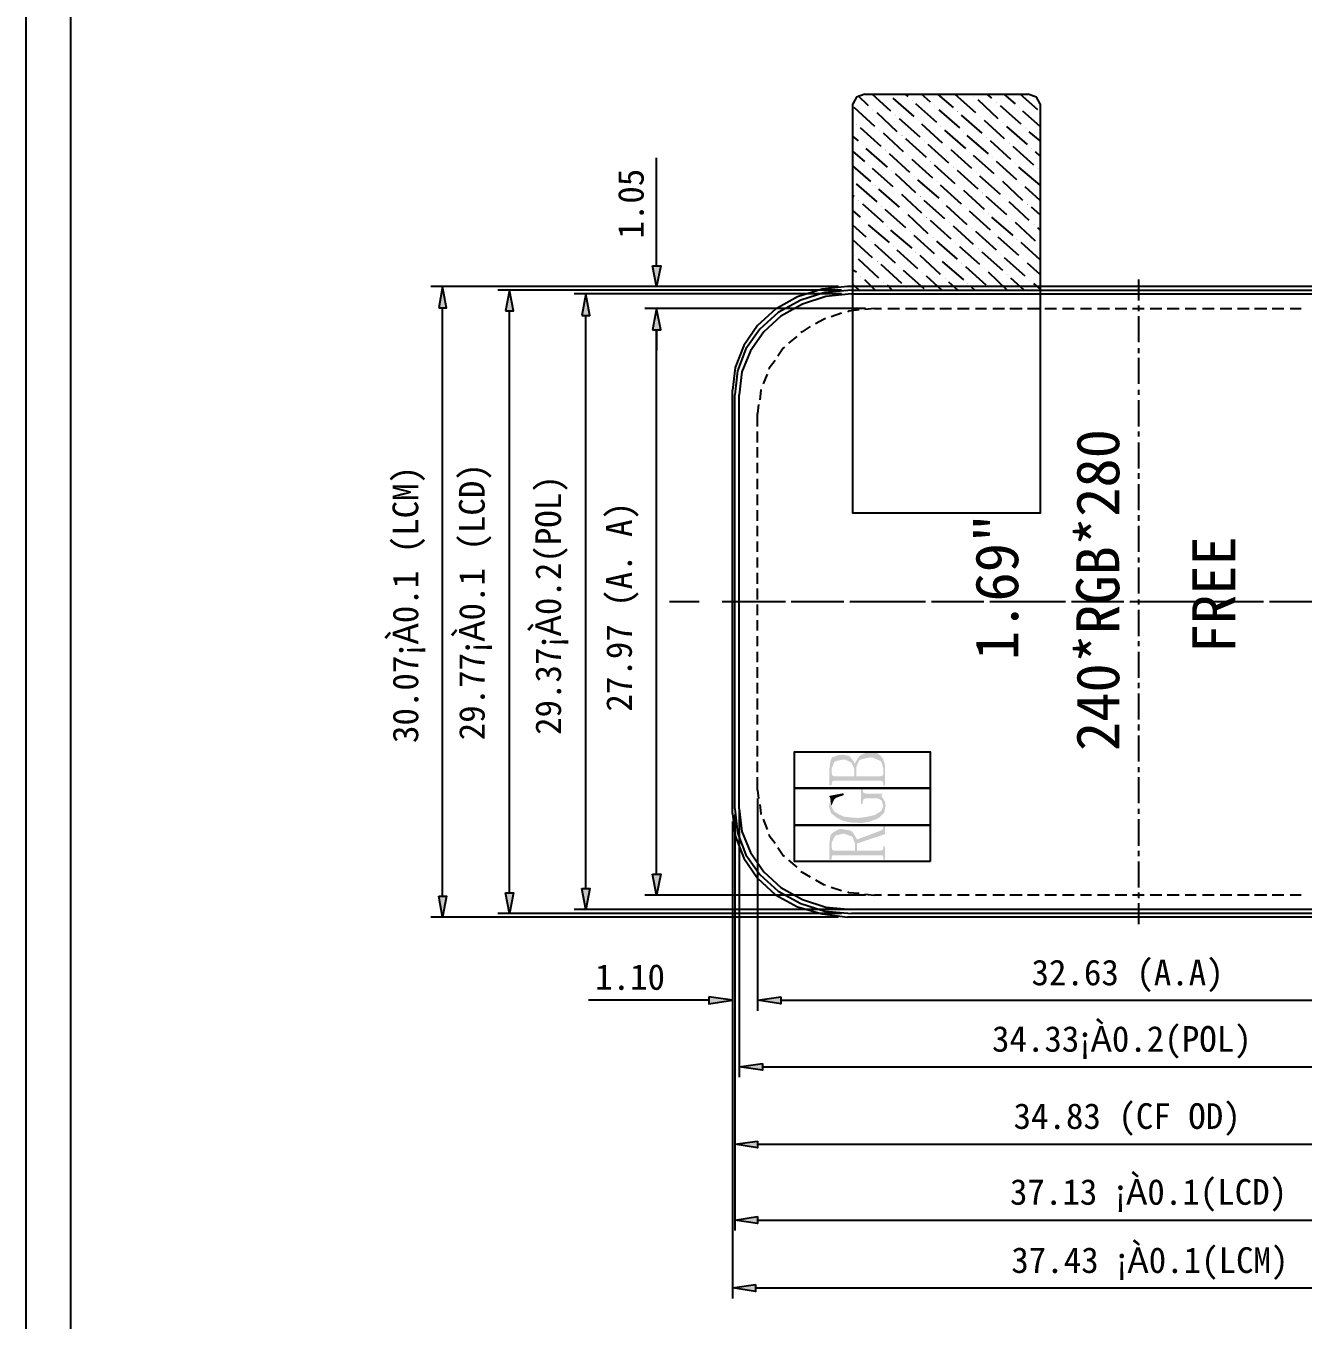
# Model space of a CAD drawing. Header units: millimetres. Extents: x 19 to 191, y 8 to 260.
# Drawn here: x 19.3 to 79.5, y 48.9 to 109.9 of the extents above; entities that cross this region are included whole.
import ezdxf

# ---------------------------------------------------------------- set-up
doc = ezdxf.new("R2010")
doc.units = ezdxf.units.MM
doc.layers.get('0').update_dxf_attribs({"linetype": 'CONTINUOUS'})

msp = doc.modelspace()

# ---------------------------------------------------------------- hatches: boundary and pattern name
at = {"true_color": 0x0000ff}
for points in [[(60.0075, 106.665889), (60.028671, 106.665889), (60.028671, 106.687055), (60.0075, 106.687055)], [(61.065833, 106.411889), (61.087005, 106.411889), (61.087005, 106.433055), (61.065833, 106.433055)], [(63.965667, 106.581222), (63.986838, 106.581222), (63.986838, 106.602388), (63.965667, 106.602388)], [(65.045167, 106.306056), (65.066333, 106.306056), (65.066333, 106.327222), (65.045167, 106.327222)], [(59.203167, 105.946222), (59.224333, 105.946222), (59.224333, 105.967388), (59.203167, 105.967388)], [(60.282667, 105.692222), (60.303833, 105.692222), (60.303833, 105.713388), (60.282667, 105.713388)], [(62.124167, 106.136722), (62.145338, 106.136722), (62.145338, 106.157888), (62.124167, 106.157888)], [(63.203667, 105.882722), (63.224833, 105.882722), (63.224833, 105.903888), (63.203667, 105.903888)], [(64.262, 105.628722), (64.283166, 105.628722), (64.283166, 105.649888), (64.262, 105.649888)], [(66.1035, 106.052056), (66.124666, 106.052056), (66.124666, 106.073222), (66.1035, 106.073222)], [(58.441167, 105.268889), (58.462333, 105.268889), (58.462333, 105.290065), (58.441167, 105.290065)], [(59.4995, 104.993722), (59.520666, 104.993722), (59.520666, 105.014888), (59.4995, 105.014888)], [(61.341, 105.438222), (61.362166, 105.438222), (61.362166, 105.459388), (61.341, 105.459388)], [(62.399333, 105.163056), (62.420499, 105.163056), (62.420499, 105.184222), (62.399333, 105.184222)], [(65.3415, 105.353556), (65.362666, 105.353556), (65.362666, 105.374722), (65.3415, 105.374722)], [(66.399833, 105.099556), (66.420999, 105.099556), (66.420999, 105.120722), (66.399833, 105.120722)], [(60.579, 104.739722), (60.600166, 104.739722), (60.600166, 104.760899), (60.579, 104.760899)], [(61.637333, 104.485722), (61.658499, 104.485722), (61.658499, 104.506888), (61.637333, 104.506888)], [(63.5, 104.909056), (63.521171, 104.909056), (63.521171, 104.930222), (63.5, 104.930222)], [(64.558333, 104.655056), (64.579505, 104.655056), (64.579505, 104.676222), (64.558333, 104.676222)], [(65.637833, 104.379889), (65.658999, 104.379889), (65.658999, 104.401055), (65.637833, 104.401055)], [(58.7375, 104.316389), (58.758666, 104.316389), (58.758666, 104.337555), (58.7375, 104.337555)], [(59.795833, 104.062389), (59.816999, 104.062389), (59.816999, 104.083555), (59.795833, 104.083555)], [(60.875333, 103.787222), (60.896499, 103.787222), (60.896499, 103.808388), (60.875333, 103.808388)], [(62.695667, 104.210556), (62.716833, 104.210556), (62.716833, 104.231732), (62.695667, 104.231732)], [(63.775167, 103.956556), (63.796338, 103.956556), (63.796338, 103.977722), (63.775167, 103.977722)], [(66.696167, 104.125889), (66.717333, 104.125889), (66.717333, 104.147055), (66.696167, 104.147055)], [(59.012667, 103.342722), (59.033833, 103.342722), (59.033833, 103.363888), (59.012667, 103.363888)], [(61.933667, 103.512056), (61.954833, 103.512056), (61.954833, 103.533222), (61.933667, 103.533222)], [(63.013167, 103.236889), (63.034333, 103.236889), (63.034333, 103.258055), (63.013167, 103.258055)], [(64.8335, 103.702556), (64.854671, 103.702556), (64.854671, 103.723722), (64.8335, 103.723722)], [(65.934167, 103.427389), (65.955333, 103.427389), (65.955333, 103.448555), (65.934167, 103.448555)], [(66.9925, 103.173389), (67.013666, 103.173389), (67.013666, 103.194555), (66.9925, 103.194555)], [(60.071, 103.088722), (60.092171, 103.088722), (60.092171, 103.109888), (60.071, 103.109888)], [(61.171667, 102.813556), (61.192833, 102.813556), (61.192833, 102.834722), (61.171667, 102.834722)], [(62.23, 102.559556), (62.251166, 102.559556), (62.251166, 102.580722), (62.23, 102.580722)], [(64.0715, 102.982889), (64.092666, 102.982889), (64.092666, 103.004055), (64.0715, 103.004055)], [(65.129833, 102.728889), (65.150999, 102.728889), (65.150999, 102.750055), (65.129833, 102.750055)], [(59.309, 102.390222), (59.330171, 102.390222), (59.330171, 102.411388), (59.309, 102.411388)], [(60.367333, 102.136222), (60.388499, 102.136222), (60.388499, 102.157399), (60.367333, 102.157399)], [(63.3095, 102.305556), (63.330666, 102.305556), (63.330666, 102.326722), (63.3095, 102.326722)], [(64.367833, 102.030389), (64.388999, 102.030389), (64.388999, 102.051555), (64.367833, 102.051555)], [(66.209333, 102.453722), (66.230499, 102.453722), (66.230499, 102.474888), (66.209333, 102.474888)], [(58.547, 101.670556), (58.568166, 101.670556), (58.568166, 101.691722), (58.547, 101.691722)], [(59.605333, 101.416556), (59.626499, 101.416556), (59.626499, 101.437722), (59.605333, 101.437722)], [(61.446833, 101.861056), (61.467999, 101.861056), (61.467999, 101.882222), (61.446833, 101.882222)], [(62.505167, 101.607056), (62.526333, 101.607056), (62.526333, 101.628232), (62.505167, 101.628232)], [(63.605833, 101.353056), (63.626999, 101.353056), (63.626999, 101.374222), (63.605833, 101.374222)], [(65.426167, 101.776389), (65.447333, 101.776389), (65.447333, 101.797555), (65.426167, 101.797555)], [(66.505667, 101.501222), (66.526833, 101.501222), (66.526833, 101.522388), (66.505667, 101.522388)], [(58.843333, 100.718056), (58.864499, 100.718056), (58.864499, 100.739222), (58.843333, 100.739222)], [(60.663667, 101.162556), (60.684833, 101.162556), (60.684833, 101.183722), (60.663667, 101.183722)], [(61.743167, 100.887389), (61.764333, 100.887389), (61.764333, 100.908555), (61.743167, 100.908555)], [(64.664167, 101.077889), (64.685333, 101.077889), (64.685333, 101.099065), (64.664167, 101.099065)], [(65.7225, 100.802722), (65.743666, 100.802722), (65.743666, 100.823888), (65.7225, 100.823888)], [(59.901667, 100.464056), (59.922833, 100.464056), (59.922833, 100.485222), (59.901667, 100.485222)], [(60.96, 100.210056), (60.981166, 100.210056), (60.981166, 100.231222), (60.96, 100.231222)], [(62.8015, 100.633389), (62.822666, 100.633389), (62.822666, 100.654555), (62.8015, 100.654555)], [(63.881, 100.379389), (63.902166, 100.379389), (63.902166, 100.400555), (63.881, 100.400555)], [(64.939333, 100.104222), (64.960499, 100.104222), (64.960499, 100.125388), (64.939333, 100.125388)], [(66.802, 100.527556), (66.823166, 100.527556), (66.823166, 100.548722), (66.802, 100.548722)], [(59.1185, 99.744389), (59.139666, 99.744389), (59.139666, 99.765555), (59.1185, 99.765555)], [(60.176833, 99.490389), (60.197999, 99.490389), (60.197999, 99.511565), (60.176833, 99.511565)], [(62.0395, 99.934889), (62.060666, 99.934889), (62.060666, 99.956055), (62.0395, 99.956055)], [(63.097833, 99.680889), (63.118999, 99.680889), (63.118999, 99.702055), (63.097833, 99.702055)], [(65.997667, 99.850222), (66.018833, 99.850222), (66.018833, 99.871388), (65.997667, 99.871388)], [(67.098333, 99.596222), (67.119499, 99.596222), (67.119499, 99.617388), (67.098333, 99.617388)], [(58.335333, 99.067056), (58.356499, 99.067056), (58.356499, 99.088222), (58.335333, 99.088222)], [(61.235167, 99.236389), (61.256333, 99.236389), (61.256333, 99.257555), (61.235167, 99.257555)], [(62.335833, 98.961222), (62.356999, 98.961222), (62.356999, 98.982399), (62.335833, 98.982399)], [(64.177333, 99.426889), (64.198499, 99.426889), (64.198499, 99.448055), (64.177333, 99.448055)], [(65.235667, 99.151722), (65.256833, 99.151722), (65.256833, 99.172888), (65.235667, 99.172888)], [(66.294, 98.897722), (66.315166, 98.897722), (66.315166, 98.918888), (66.294, 98.918888)], [(59.414833, 98.791889), (59.435999, 98.791889), (59.435999, 98.813055), (59.414833, 98.813055)], [(60.473167, 98.537889), (60.494333, 98.537889), (60.494333, 98.559055), (60.473167, 98.559055)], [(61.5315, 98.283889), (61.552666, 98.283889), (61.552666, 98.305055), (61.5315, 98.305055)], [(63.394167, 98.707222), (63.415333, 98.707222), (63.415333, 98.728388), (63.394167, 98.728388)], [(64.473667, 98.453222), (64.494833, 98.453222), (64.494833, 98.474388), (64.473667, 98.474388)], [(58.631667, 98.093389), (58.652833, 98.093389), (58.652833, 98.114555), (58.631667, 98.114555)], [(59.711167, 97.818222), (59.732338, 97.818222), (59.732338, 97.839388), (59.711167, 97.839388)], [(62.611, 98.008722), (62.632166, 98.008722), (62.632166, 98.029888), (62.611, 98.029888)], [(63.669333, 97.754722), (63.690499, 97.754722), (63.690499, 97.775888), (63.669333, 97.775888)], [(65.532, 98.178056), (65.553166, 98.178056), (65.553166, 98.199222), (65.532, 98.199222)], [(66.590333, 97.924056), (66.611499, 97.924056), (66.611499, 97.945222), (66.590333, 97.945222)], [(60.7695, 97.564222), (60.790666, 97.564222), (60.790666, 97.585388), (60.7695, 97.585388)], [(64.77, 97.500722), (64.791171, 97.500722), (64.791171, 97.521899), (64.77, 97.521899)], [(57.171167, 74.915889), (57.171167, 74.111556), (57.277, 74.111556), (57.277, 74.894722), (57.382833, 75.169889), (57.425167, 75.233389), (57.785, 75.318056), (57.912, 75.318056), (58.208333, 75.169889), (58.335333, 74.894722), (58.335333, 74.534889), (58.3565, 75.127556), (58.314167, 75.233389), (58.123667, 75.466222), (58.123667, 75.487389), (57.785, 75.550889), (57.5945, 75.529722), (57.298167, 75.423889), (57.2135, 75.254556)], [(57.277, 74.175056), (57.298167, 74.280889), (57.382833, 74.323222), (59.584167, 74.323222), (59.69, 74.280889), (59.711167, 74.175056), (59.711167, 74.661889), (59.69, 74.577222), (59.584167, 74.534889), (58.441167, 74.534889), (58.441167, 74.852389), (58.3565, 75.127556), (58.335333, 74.534889), (57.382833, 74.534889), (57.298167, 74.577222), (57.277, 74.661889), (57.277, 74.831222)], [(58.3565, 75.127556), (58.441167, 74.852389), (58.441167, 74.979389), (58.568167, 75.275722), (58.695167, 75.339222), (59.097333, 75.423889), (59.224333, 75.402722), (59.520667, 75.275722), (59.605333, 75.233389), (59.711167, 74.915889), (59.711167, 74.090389), (59.795833, 74.090389), (59.795833, 74.937056), (59.76194, 75.170619), (59.687867, 75.360538), (59.578513, 75.50623), (59.438778, 75.607113), (59.27356, 75.662603), (59.087759, 75.672118), (58.886272, 75.635074), (58.674, 75.550889), (58.547, 75.445056)]]:
    msp.add_hatch(color=5, dxfattribs=at).paths.add_polyline_path(points)
for points in [[(48.8315, 98.601389), (49.2125, 98.601389), (49.022, 97.627722)], [(38.756167, 96.632889), (39.116, 96.632889), (38.9255, 97.627722)], [(38.9255, 97.606556), (38.946666, 97.606556), (38.946666, 97.627722), (38.9255, 97.627722)], [(41.888833, 96.484722), (42.269833, 96.484722), (42.079333, 97.458389)], [(42.079333, 97.437222), (42.100499, 97.437222), (42.100499, 97.458388), (42.079333, 97.458388)], [(45.487167, 96.273056), (45.868167, 96.273056), (45.677667, 97.289056)], [(45.677667, 97.267889), (45.698833, 97.267889), (45.698833, 97.289055), (45.677667, 97.289055)], [(58.017833, 97.606556), (58.038999, 97.606556), (58.038999, 97.627722), (58.017833, 97.627722)], [(58.017833, 97.606556), (58.038999, 97.606556), (58.038999, 97.627722), (58.017833, 97.627722)], [(58.208333, 97.437222), (58.229499, 97.437222), (58.229499, 97.458388), (58.208333, 97.458388)], [(58.208333, 97.267889), (58.229499, 97.267889), (58.229499, 97.289055), (58.208333, 97.289055)], [(48.8315, 95.595722), (49.2125, 95.595722), (49.022, 96.590556)], [(48.8315, 95.595722), (49.2125, 95.595722), (49.022, 96.590556)], [(49.022, 96.569389), (49.043166, 96.569389), (49.043166, 96.590555), (49.022, 96.590555)], [(49.022, 96.569389), (49.043166, 96.569389), (49.043166, 96.590555), (49.022, 96.590555)], [(59.012667, 96.569389), (59.033833, 96.569389), (59.033833, 96.590555), (59.012667, 96.590555)], [(59.287833, 96.569389), (59.308999, 96.569389), (59.308999, 96.590555), (59.287833, 96.590555)], [(53.7845, 73.857556), (53.805666, 73.857556), (53.805666, 73.878727), (53.7845, 73.878727)], [(53.7845, 73.857556), (53.805666, 73.857556), (53.805666, 73.878727), (53.7845, 73.878727)], [(52.916667, 73.349556), (52.937833, 73.349556), (52.937833, 73.370722), (52.916667, 73.370722)], [(52.599167, 72.756889), (52.620333, 72.756889), (52.620333, 72.778055), (52.599167, 72.778055)], [(52.599167, 72.756889), (52.620333, 72.756889), (52.620333, 72.778055), (52.599167, 72.778055)], [(52.705, 73.095556), (52.726171, 73.095556), (52.726171, 73.116722), (52.705, 73.116722)], [(52.705, 72.968556), (52.726171, 72.968556), (52.726171, 72.989722), (52.705, 72.989722)], [(48.8315, 69.920556), (49.2125, 69.920556), (49.022, 68.925722)], [(41.888833, 69.031556), (42.269833, 69.031556), (42.079333, 68.057889)], [(45.487167, 69.243222), (45.868167, 69.243222), (45.677667, 68.248389)], [(38.756167, 68.883389), (39.116, 68.883389), (38.9255, 67.888556)], [(59.287833, 68.904556), (59.308999, 68.904556), (59.308999, 68.925722), (59.287833, 68.925722)], [(58.017833, 67.867389), (58.038999, 67.867389), (58.038999, 67.888555), (58.017833, 67.888555)], [(58.208333, 68.036722), (58.229499, 68.036722), (58.229499, 68.057893), (58.208333, 68.057893)], [(58.631667, 68.227222), (58.652833, 68.227222), (58.652833, 68.248388), (58.631667, 68.248388)], [(51.477333, 64.120889), (51.477333, 63.803389), (52.599167, 63.972722)], [(54.885167, 64.120889), (54.885167, 63.803389), (53.7845, 63.972722)], [(54.885167, 64.120889), (54.885167, 63.803389), (53.7845, 63.972722)], [(53.7845, 63.951556), (53.805666, 63.951556), (53.805666, 63.972727), (53.7845, 63.972727)], [(54.017333, 60.988222), (54.017333, 60.670722), (52.916667, 60.818889)], [(53.7845, 57.326389), (53.7845, 57.008889), (52.705, 57.178222)], [(53.7845, 53.770389), (53.7845, 53.431722), (52.705, 53.601056)], [(53.678667, 50.553056), (53.678667, 50.235556), (52.599167, 50.404889)]]:
    msp.add_hatch(color=7).paths.add_polyline_path(points)
at = {"true_color": 0x00ff00}
for points in [[(58.652833, 73.921056), (58.652833, 73.222556), (58.7375, 73.222556), (58.7375, 73.328389), (58.779833, 73.455389), (58.906833, 73.497722), (59.436, 73.497722), (59.6265, 73.391889), (59.6265, 73.667056), (59.69, 73.709389), (58.906833, 73.709389), (58.779833, 73.751722), (58.7375, 73.878722), (58.7375, 73.921056)], [(57.15, 73.603556), (57.192333, 73.540056), (57.2135, 73.476556), (57.255833, 73.137889), (57.382833, 73.413056), (57.488667, 73.518889), (57.8485, 73.645889), (57.827333, 73.730556)], [(57.15, 73.137889), (57.15, 73.074389), (57.255833, 72.778056), (57.531, 72.566389), (57.785, 72.439389), (58.144833, 72.354722), (58.525833, 72.333556), (58.7375, 72.333556), (59.076167, 72.397056), (59.414833, 72.524056), (59.520667, 72.587556), (59.7535, 72.820389), (59.711167, 73.137889), (59.6265, 72.905056), (59.330167, 72.714556), (59.266667, 72.693389), (58.885667, 72.608722), (58.525833, 72.566389), (58.208333, 72.587556), (57.827333, 72.629889), (57.573333, 72.756889), (57.382833, 72.883889), (57.255833, 73.137889), (57.2135, 73.476556), (57.192333, 73.328389)], [(59.6265, 73.391889), (59.711167, 73.137889), (59.7535, 72.820389), (59.817, 73.137889), (59.795833, 73.328389), (59.69, 73.497722), (59.6265, 73.561222), (59.6265, 73.667056)]]:
    msp.add_hatch(color=3, dxfattribs=at).paths.add_polyline_path(points)
at = {"true_color": 0xff0000}
for points in [[(57.171167, 71.402222), (57.171167, 70.597889), (57.277, 70.597889), (57.277, 71.402222), (57.404, 71.677389), (57.4675, 71.740889), (57.806167, 71.825556), (57.933167, 71.804389), (58.250667, 71.677389), (58.271833, 71.635056), (58.377667, 71.338722), (58.377667, 71.021222), (58.441167, 71.613889), (58.250667, 71.910222), (58.144833, 71.973722), (57.785, 72.037222), (57.615667, 72.037222), (57.319333, 71.867889), (57.2135, 71.740889)], [(58.462333, 71.550389), (58.462333, 71.359889), (59.795833, 71.804389), (59.795833, 72.185389), (59.711167, 72.185389), (59.711167, 72.121889), (59.69, 72.037222), (59.605333, 71.973722)], [(57.277, 70.682556), (57.298167, 70.788389), (57.382833, 70.809556), (59.584167, 70.809556), (59.69, 70.788389), (59.711167, 70.682556), (59.711167, 70.597889), (59.795833, 70.597889), (59.795833, 71.232889), (59.711167, 71.232889), (59.711167, 71.169389), (59.69, 71.063556), (59.584167, 71.021222), (58.462333, 71.021222), (58.462333, 71.550389), (58.441167, 71.613889), (58.377667, 71.021222), (57.382833, 71.021222), (57.298167, 71.063556), (57.277, 71.169389), (57.277, 71.296389)]]:
    msp.add_hatch(color=1, dxfattribs=at).paths.add_polyline_path(points)

# ---------------------------------------------------------------- linework, layer by layer
at = {"color": 7}
for points in [[(190.5635, 260.124222), (19.282833, 260.124222), (19.282833, 29.111222), (190.5635, 29.111222)], [(21.3995, 258.198056), (188.425667, 258.198056), (188.425667, 31.037389), (21.3995, 31.037389)], [(48.8315, 98.601389), (49.2125, 98.601389), (49.022, 97.627722)], [(38.756167, 96.632889), (39.116, 96.632889), (38.9255, 97.627722)], [(41.888833, 96.484722), (42.269833, 96.484722), (42.079333, 97.458389)], [(45.487167, 96.273056), (45.868167, 96.273056), (45.677667, 97.289056)], [(48.8315, 95.595722), (49.2125, 95.595722), (49.022, 96.590556)], [(48.8315, 95.595722), (49.2125, 95.595722), (49.022, 96.590556)], [(61.9125, 73.963389), (55.520167, 73.963389), (55.520167, 75.677889), (61.9125, 75.677889)], [(61.9125, 72.227722), (55.520167, 72.227722), (55.520167, 73.963389), (61.9125, 73.963389)], [(61.9125, 70.513222), (55.520167, 70.513222), (55.520167, 72.227722), (61.9125, 72.227722)], [(48.8315, 69.920556), (49.2125, 69.920556), (49.022, 68.925722)], [(41.888833, 69.031556), (42.269833, 69.031556), (42.079333, 68.057889)], [(45.487167, 69.243222), (45.868167, 69.243222), (45.677667, 68.248389)], [(38.756167, 68.883389), (39.116, 68.883389), (38.9255, 67.888556)], [(51.477333, 64.120889), (51.477333, 63.803389), (52.599167, 63.972722)], [(54.885167, 64.120889), (54.885167, 63.803389), (53.7845, 63.972722)], [(54.885167, 64.120889), (54.885167, 63.803389), (53.7845, 63.972722)], [(54.017333, 60.988222), (54.017333, 60.670722), (52.916667, 60.818889)], [(53.7845, 57.326389), (53.7845, 57.008889), (52.705, 57.178222)], [(53.7845, 53.770389), (53.7845, 53.431722), (52.705, 53.601056)], [(53.678667, 50.553056), (53.678667, 50.235556), (52.599167, 50.404889)]]:
    msp.add_lwpolyline(points, close=True, dxfattribs=at)
at = {"color": 5, "true_color": 0x0000ff}
for points in [[(58.843333, 106.708575), (58.441167, 106.560408), (58.271833, 106.242908)], [(67.098333, 106.242908), (67.098333, 86.938908), (58.271833, 86.938908), (58.271833, 106.242908)], [(59.012667, 106.157889), (58.525833, 106.623556)], [(58.843333, 106.708575), (66.526833, 106.708575)], [(60.071, 105.904242), (59.182, 106.708575)], [(61.171667, 105.650242), (60.176833, 106.518075)], [(60.875333, 106.602742), (60.748333, 106.708575)], [(62.23, 105.375075), (61.235167, 106.242908)], [(61.933667, 106.327575), (61.510333, 106.708575)], [(63.013167, 106.073575), (62.272333, 106.708575)], [(64.0715, 105.819575), (63.097833, 106.687408)], [(65.129833, 105.544408), (64.177333, 106.433408)], [(64.8335, 106.518075), (64.600667, 106.708575)], [(65.934167, 106.242908), (65.405, 106.708575)], [(66.9925, 105.967742), (66.167, 106.708575)], [(67.098333, 106.242908), (66.929, 106.560408), (66.526833, 106.708575)], [(59.309, 105.184222), (58.335333, 106.073222)], [(60.367333, 104.930222), (59.414833, 105.819222)], [(63.3095, 105.121075), (62.335833, 105.967742)], [(64.367833, 104.867075), (63.394167, 105.713742)], [(66.209333, 105.290408), (65.235667, 106.158242)], [(67.098333, 105.184575), (66.294, 105.904242)], [(59.605333, 104.231722), (58.631667, 105.120722)], [(61.446833, 104.676575), (60.473167, 105.544408)], [(62.505167, 104.401408), (61.5315, 105.290408)], [(63.605833, 104.147408), (62.611, 105.015242)], [(65.426167, 104.591908), (64.473667, 105.459742)], [(66.505667, 104.337908), (65.532, 105.184575)], [(58.547, 104.506889), (58.271833, 104.718556)], [(60.663667, 103.977722), (59.711167, 104.866722)], [(61.743167, 103.723722), (60.7695, 104.591556)], [(64.664167, 103.893408), (63.669333, 104.761242)], [(65.7225, 103.618242), (64.77, 104.507242)], [(67.098333, 104.507242), (66.590333, 104.930575)], [(58.843333, 103.533222), (58.271833, 104.020056)], [(59.901667, 103.258056), (58.906833, 104.147056)], [(60.96, 103.004056), (60.0075, 103.893056)], [(62.8015, 103.448908), (61.827833, 104.337908)], [(63.881, 103.194908), (62.907333, 104.083908)], [(64.939333, 102.940908), (63.965667, 103.808742)], [(66.802, 103.364242), (65.828333, 104.232075)], [(67.098333, 103.787575), (66.886667, 103.978075)], [(59.1185, 102.580722), (58.271833, 103.321556)], [(60.176833, 102.326722), (59.203167, 103.194556)], [(62.0395, 102.750056), (61.065833, 103.617889)], [(63.097833, 102.474889), (62.124167, 103.363889)], [(65.997667, 102.665742), (65.045167, 103.533575)], [(67.098333, 102.411742), (66.1035, 103.258408)], [(61.235167, 102.051556), (60.282667, 102.940556)], [(62.335833, 101.797556), (61.341, 102.665389)], [(64.177333, 102.221242), (63.203667, 103.110242)], [(65.235667, 101.967242), (64.262, 102.835075)], [(66.294, 101.692075), (65.3415, 102.581075)], [(59.414833, 101.628222), (58.441167, 102.474889)], [(60.473167, 101.374222), (59.4995, 102.220889)], [(61.5315, 101.099056), (60.579, 101.966889)], [(63.394167, 101.522389), (62.399333, 102.411389)], [(64.473667, 101.268389), (63.5, 102.157389)], [(67.098333, 101.692075), (66.399833, 102.327075)], [(58.335333, 101.882222), (58.271833, 101.903389)], [(59.711167, 100.654556), (58.7375, 101.522389)], [(62.611, 100.823889), (61.637333, 101.691722)], [(63.669333, 100.548722), (62.695667, 101.437722)], [(65.532, 101.014742), (64.558333, 101.882575)], [(66.590333, 100.739575), (65.637833, 101.628575)], [(67.098333, 101.014742), (66.696167, 101.374575)], [(58.631667, 100.908556), (58.271833, 101.226056)], [(60.7695, 100.400556), (59.795833, 101.268389)], [(61.827833, 100.125389), (60.875333, 101.014389)], [(62.907333, 99.871389), (61.933667, 100.739222)], [(64.77, 100.294722), (63.775167, 101.183722)], [(65.828333, 100.040722), (64.8335, 100.908556)], [(58.906833, 99.956056), (58.271833, 100.527556)], [(60.0075, 99.702056), (59.012667, 100.548722)], [(61.065833, 99.448056), (60.071, 100.294722)], [(63.965667, 99.617389), (63.013167, 100.485222)], [(65.045167, 99.342222), (64.0715, 100.231222)], [(66.886667, 99.765556), (65.934167, 100.654556)], [(67.098333, 100.295075), (66.9925, 100.400908)], [(59.203167, 98.982389), (58.271833, 99.829056)], [(60.282667, 98.728389), (59.309, 99.617389)], [(62.124167, 99.172889), (61.171667, 100.040722)], [(63.203667, 98.918889), (62.23, 99.765556)], [(64.262, 98.664889), (63.3095, 99.511556)], [(66.1035, 99.088222), (65.129833, 99.956056)], [(67.098333, 98.897722), (66.209333, 99.702056)], [(59.4995, 98.029889), (58.547, 98.918889)], [(61.341, 98.474389), (60.367333, 99.342222)], [(62.399333, 98.199222), (61.446833, 99.088222)], [(65.3415, 98.389722), (64.367833, 99.257556)], [(66.399833, 98.114556), (65.426167, 98.982389)], [(58.441167, 98.305056), (58.271833, 98.410889)], [(60.579, 97.775889), (59.605333, 98.664889)], [(61.637333, 97.521889), (60.663667, 98.389722)], [(63.5, 97.945222), (62.505167, 98.813056)], [(64.558333, 97.691222), (63.605833, 98.559056)], [(65.553167, 97.458389), (64.664167, 98.305056)], [(67.098333, 98.199222), (66.505667, 98.728389)], [(58.568167, 97.458389), (58.271833, 97.733556)], [(59.330167, 97.458389), (58.843333, 97.945222)], [(60.1345, 97.458389), (59.901667, 97.691222)], [(62.462833, 97.458389), (61.743167, 98.114556)], [(63.224833, 97.458389), (62.8015, 97.839389)], [(66.3575, 97.458389), (65.7225, 98.029889)], [(67.098333, 97.521889), (66.802, 97.775889)], [(64.029167, 97.458389), (63.881, 97.585389)]]:
    msp.add_lwpolyline(points, dxfattribs=at)
at = {"color": 7}
for points in [[(49.022, 98.601389), (49.022, 103.702556)], [(57.5945, 97.627722), (38.375167, 97.627722)], [(57.742667, 97.458389), (41.529, 97.458389)], [(57.742667, 97.289056), (45.127333, 97.289056)], [(57.5945, 97.627722), (48.471667, 97.627722)], [(58.017833, 97.627722), (56.8325, 97.500722), (55.668333, 97.140889), (54.631167, 96.569389), (53.7845, 95.786222), (53.128333, 94.854889), (52.726167, 93.817722), (52.599167, 92.738222)], [(88.9, 97.627722), (58.017833, 97.627722)], [(38.9255, 68.883389), (38.9255, 96.632889)], [(42.079333, 69.031556), (42.079333, 96.484722)], [(58.8645, 96.590556), (48.471667, 96.590556)], [(58.568167, 96.590556), (48.471667, 96.590556)], [(45.677667, 69.243222), (45.677667, 96.273056)], [(49.022, 69.920556), (49.022, 95.595722)], [(49.022, 95.595722), (49.022, 94.622056)], [(52.599167, 72.778056), (52.599167, 92.738222)], [(53.7845, 73.476556), (53.7845, 63.464722)], [(53.7845, 73.476556), (53.7845, 63.464722)], [(52.599167, 72.778056), (52.726167, 71.719722), (53.128333, 70.661389), (53.7845, 69.730056), (54.631167, 68.946889), (55.668333, 68.375389), (56.8325, 68.036722), (58.017833, 67.888556)], [(52.705, 72.735722), (52.705, 56.691389)], [(52.916667, 72.989722), (52.916667, 60.332056)], [(52.599167, 72.397056), (52.599167, 63.464722)], [(52.599167, 72.397056), (52.599167, 49.896889)], [(52.705, 72.587556), (52.705, 53.114222)], [(58.8645, 68.925722), (48.471667, 68.925722)], [(57.5945, 67.888556), (38.375167, 67.888556)], [(57.742667, 68.057889), (41.529, 68.057889)], [(58.208333, 68.248389), (45.127333, 68.248389)], [(88.9, 67.888556), (58.017833, 67.888556)], [(51.477333, 63.972722), (45.804667, 63.972722)], [(54.885167, 63.972722), (88.5825, 63.972722)], [(54.885167, 63.972722), (56.007, 63.972722)], [(54.017333, 60.818889), (89.556167, 60.818889)], [(53.7845, 57.178222), (89.894833, 57.178222)], [(53.7845, 53.601056), (92.413667, 53.601056)], [(53.678667, 50.404889), (92.6465, 50.404889)]]:
    msp.add_lwpolyline(points, dxfattribs=at)
at = {"color": 1, "true_color": 0xff0000}
for points in [[(71.755, 96.971556), (71.755, 97.966389)], [(71.755, 96.463556), (71.755, 96.738722)], [(71.755, 95.003056), (71.755, 96.230722)], [(71.755, 94.495056), (71.755, 94.727889)], [(71.755, 93.034556), (71.755, 94.262222)], [(71.755, 92.526556), (71.755, 92.759389)], [(71.755, 91.023722), (71.755, 92.272556)], [(71.755, 90.558056), (71.755, 90.790889)], [(71.755, 89.055222), (71.755, 90.282889)], [(71.755, 88.568389), (71.755, 88.822389)], [(71.755, 87.086722), (71.755, 88.314389)], [(71.755, 86.578722), (71.755, 86.853889)], [(71.755, 85.118222), (71.755, 86.345889)], [(71.755, 84.610222), (71.755, 84.843056)], [(71.755, 83.149722), (71.755, 84.377389)], [(49.635833, 82.768722), (51.032833, 82.768722)], [(52.112333, 82.768722), (54.313667, 82.768722)], [(52.1335, 82.768722), (52.916667, 82.768722)], [(53.170667, 82.768722), (53.467, 82.768722)], [(53.721, 82.768722), (55.096833, 82.768722)], [(55.372, 82.768722), (55.668333, 82.768722)], [(55.414333, 82.768722), (57.615667, 82.768722)], [(55.922333, 82.768722), (57.298167, 82.768722)], [(57.5945, 82.768722), (57.8485, 82.768722)], [(58.123667, 82.768722), (59.4995, 82.768722)], [(58.7375, 82.768722), (60.917667, 82.768722)], [(59.795833, 82.768722), (60.049833, 82.768722)], [(60.325, 82.768722), (61.700833, 82.768722)], [(61.976, 82.768722), (62.251167, 82.768722)], [(62.018333, 82.768722), (64.1985, 82.768722)], [(62.5475, 82.768722), (63.881, 82.768722)], [(64.177333, 82.768722), (64.4525, 82.768722)], [(64.727667, 82.768722), (66.1035, 82.768722)], [(65.320333, 82.768722), (67.521667, 82.768722)], [(66.378667, 82.768722), (66.632667, 82.768722)], [(66.929, 82.768722), (68.304833, 82.768722)], [(68.58, 82.768722), (68.834, 82.768722)], [(68.622333, 82.768722), (70.823667, 82.768722)], [(69.130333, 82.768722), (70.506167, 82.768722)], [(70.760167, 82.768722), (71.0565, 82.768722)], [(71.331667, 82.768722), (72.7075, 82.768722)], [(71.755, 82.641722), (71.755, 82.874556)], [(71.903167, 82.768722), (74.1045, 82.768722)], [(72.9615, 82.768722), (73.257833, 82.768722)], [(73.511833, 82.768722), (74.887667, 82.768722)], [(75.162833, 82.768722), (75.459167, 82.768722)], [(75.205167, 82.768722), (77.4065, 82.768722)], [(75.713167, 82.768722), (77.089, 82.768722)], [(77.364167, 82.768722), (77.639333, 82.768722)], [(77.9145, 82.768722), (79.290333, 82.768722)], [(78.528333, 82.768722), (80.7085, 82.768722)], [(71.755, 81.138889), (71.755, 82.387722)], [(71.755, 80.673222), (71.755, 80.906056)], [(71.755, 79.170389), (71.755, 80.398056)], [(71.755, 78.683556), (71.755, 78.937556)], [(71.755, 77.201889), (71.755, 78.429556)], [(71.755, 76.693889), (71.755, 76.969056)], [(71.755, 75.233389), (71.755, 76.461056)], [(71.755, 74.725389), (71.755, 74.958222)], [(71.755, 73.264889), (71.755, 74.492556)], [(71.755, 72.756889), (71.755, 72.989722)], [(71.755, 71.254056), (71.755, 72.502889)], [(71.755, 70.767222), (71.755, 71.021222)], [(71.755, 69.285556), (71.755, 70.513222)], [(71.755, 68.777556), (71.755, 69.052722)], [(71.755, 67.549889), (71.755, 68.544722)]]:
    msp.add_lwpolyline(points, dxfattribs=at)
at = {"color": 4, "true_color": 0x00ffff}
for points in [[(58.208333, 97.458389), (56.9595, 97.352556), (55.8165, 96.992722), (54.758167, 96.400056), (53.890333, 95.616889), (53.234167, 94.685556), (52.832, 93.648389), (52.705, 92.526556)], [(58.208333, 97.458389), (88.5825, 97.458389)], [(58.568167, 96.527056), (58.060167, 96.463556), (58.017833, 96.442389)], [(59.287833, 96.590556), (58.843333, 96.548222)], [(59.287833, 96.590556), (59.6265, 96.590556)], [(59.922833, 96.590556), (60.473167, 96.590556)], [(60.748333, 96.590556), (61.298667, 96.590556)], [(61.552667, 96.590556), (62.124167, 96.590556)], [(62.378167, 96.590556), (62.9285, 96.590556)], [(63.203667, 96.590556), (63.754, 96.590556)], [(64.050333, 96.590556), (64.5795, 96.590556)], [(64.875833, 96.590556), (65.426167, 96.590556)], [(65.680167, 96.590556), (66.251667, 96.590556)], [(66.505667, 96.590556), (67.056, 96.590556)], [(67.331167, 96.590556), (67.8815, 96.590556)], [(68.156667, 96.590556), (68.707, 96.590556)], [(69.003333, 96.590556), (69.5325, 96.590556)], [(69.807667, 96.590556), (70.379167, 96.590556)], [(70.633167, 96.590556), (71.1835, 96.590556)], [(71.458667, 96.590556), (72.009, 96.590556)], [(72.284167, 96.590556), (72.8345, 96.590556)], [(73.0885, 96.590556), (73.66, 96.590556)], [(73.935167, 96.590556), (74.464333, 96.590556)], [(74.760667, 96.590556), (75.311, 96.590556)], [(75.586167, 96.590556), (76.1365, 96.590556)], [(76.411667, 96.590556), (76.962, 96.590556)], [(77.216, 96.590556), (77.7875, 96.590556)], [(78.0415, 96.590556), (78.591833, 96.590556)], [(78.888167, 96.590556), (79.417333, 96.590556)], [(56.980667, 96.124889), (56.896, 96.082556), (56.515, 95.870889)], [(57.742667, 96.378889), (57.255833, 96.209556)], [(55.626, 95.278222), (55.245, 94.960722)], [(56.261, 95.743889), (55.88, 95.489889), (55.8165, 95.468722)], [(55.0545, 94.770222), (54.991, 94.727889), (54.737, 94.346889)], [(54.61, 94.135222), (54.334833, 93.775389), (54.313667, 93.711889)], [(54.229, 93.500222), (54.0385, 93.034556)], [(52.705, 72.989722), (52.705, 92.526556)], [(53.932667, 92.780556), (53.932667, 92.738222), (53.890333, 92.293722)], [(53.826833, 92.060889), (53.7845, 91.637556)], [(53.7845, 91.023722), (53.7845, 91.637556)], [(53.7845, 90.282889), (53.7845, 90.790889)], [(53.7845, 89.563222), (53.7845, 90.050056)], [(53.7845, 88.822389), (53.7845, 89.309222)], [(53.7845, 88.081556), (53.7845, 88.568389)], [(53.7845, 87.319556), (53.7845, 87.827556)], [(53.7845, 86.578722), (53.7845, 87.086722)], [(53.7845, 85.859056), (53.7845, 86.345889)], [(53.7845, 85.118222), (53.7845, 85.605056)], [(53.7845, 84.377389), (53.7845, 84.843056)], [(53.7845, 83.615389), (53.7845, 84.123389)], [(53.7845, 82.874556), (53.7845, 83.382556)], [(53.7845, 82.133722), (53.7845, 82.641722)], [(53.7845, 81.414056), (53.7845, 81.900889)], [(53.7845, 80.673222), (53.7845, 81.138889)], [(53.7845, 79.911222), (53.7845, 80.398056)], [(53.7845, 79.170389), (53.7845, 79.678389)], [(53.7845, 78.429556), (53.7845, 78.937556)], [(53.7845, 77.688722), (53.7845, 78.196722)], [(53.7845, 76.969056), (53.7845, 77.434722)], [(53.7845, 76.207056), (53.7845, 76.693889)], [(53.7845, 75.466222), (53.7845, 75.974222)], [(53.7845, 74.725389), (53.7845, 75.233389)], [(53.7845, 73.878722), (53.7845, 74.492556)], [(53.7845, 73.878722), (53.826833, 73.476556)], [(52.705, 72.989722), (52.832, 71.867889), (53.234167, 70.830722), (53.890333, 69.899389), (54.758167, 69.116222), (55.8165, 68.523556), (56.9595, 68.163722), (58.208333, 68.057889)], [(53.890333, 73.201389), (53.932667, 72.778056), (53.932667, 72.735722)], [(54.0385, 72.502889), (54.229, 72.016056)], [(54.313667, 71.804389), (54.334833, 71.740889), (54.61, 71.381056)], [(54.737, 71.169389), (54.991, 70.788389), (55.0545, 70.767222)], [(55.245, 70.576722), (55.626, 70.238056)], [(55.8165, 70.047556), (55.88, 70.005222), (56.261, 69.793556)], [(56.515, 69.645389), (56.896, 69.433722), (56.980667, 69.412556)], [(57.255833, 69.306722), (57.742667, 69.137389)], [(58.017833, 69.073889), (58.060167, 69.052722), (58.568167, 69.010389)], [(58.843333, 68.968056), (59.287833, 68.925722)], [(59.6265, 68.925722), (59.287833, 68.925722)], [(60.473167, 68.925722), (59.922833, 68.925722)], [(61.298667, 68.925722), (60.748333, 68.925722)], [(62.124167, 68.925722), (61.552667, 68.925722)], [(62.9285, 68.925722), (62.378167, 68.925722)], [(63.754, 68.925722), (63.203667, 68.925722)], [(64.5795, 68.925722), (64.050333, 68.925722)], [(65.426167, 68.925722), (64.875833, 68.925722)], [(66.251667, 68.925722), (65.680167, 68.925722)], [(67.056, 68.925722), (66.505667, 68.925722)], [(67.8815, 68.925722), (67.331167, 68.925722)], [(68.707, 68.925722), (68.156667, 68.925722)], [(69.5325, 68.925722), (69.003333, 68.925722)], [(70.379167, 68.925722), (69.807667, 68.925722)], [(71.1835, 68.925722), (70.633167, 68.925722)], [(72.009, 68.925722), (71.458667, 68.925722)], [(72.8345, 68.925722), (72.284167, 68.925722)], [(73.66, 68.925722), (73.0885, 68.925722)], [(74.464333, 68.925722), (73.935167, 68.925722)], [(75.311, 68.925722), (74.760667, 68.925722)], [(76.1365, 68.925722), (75.586167, 68.925722)], [(76.962, 68.925722), (76.411667, 68.925722)], [(77.7875, 68.925722), (77.216, 68.925722)], [(78.591833, 68.925722), (78.0415, 68.925722)], [(79.417333, 68.925722), (78.888167, 68.925722)], [(88.5825, 68.057889), (58.208333, 68.057889)]]:
    msp.add_lwpolyline(points, dxfattribs=at)
at = {"color": 6, "true_color": 0xff00ff}
for points in [[(58.208333, 97.289056), (57.001833, 97.162056), (55.901167, 96.802222), (54.885167, 96.230722), (54.080833, 95.489889), (53.445833, 94.600889), (53.043667, 93.606056), (52.916667, 92.526556)], [(58.208333, 97.289056), (88.688333, 97.289056)], [(52.916667, 72.989722), (52.916667, 92.526556)], [(52.916667, 72.989722), (53.043667, 71.931389), (53.445833, 70.936556), (54.080833, 70.026389), (54.885167, 69.285556), (55.901167, 68.714056), (57.001833, 68.354222), (58.208333, 68.248389)], [(88.688333, 68.248389), (58.208333, 68.248389)]]:
    msp.add_lwpolyline(points, dxfattribs=at)

# ---------------------------------------------------------------- texts
at = {"color": 7, "attachment_point": 7, "rotation": 90}
for s, insert, char_height in [('{\\fSimSun|b0|i0|c0;1.05}', (48.429413, 99.892662), 1.211038), ('{\\fSimSun|b0|i0|c0;240*RGB*280}', (70.866122, 75.720357), 2.029809), ('{\\fSimSun|b0|i0|c0;30.07¡À0.1 (LCM)}', (38.121174, 76.101315), 1.211038), ('{\\fSimSun|b0|i0|c0;29.77¡À0.1 (LCD)}', (41.253864, 76.228353), 1.211038), ('{\\fSimSun|b0|i0|c0;29.37¡À0.2(POL)}', (44.852185, 76.482257), 1.211038), ('{\\fSimSun|b0|i0|c0;27.97 (A. A)}', (48.175341, 77.583051), 1.211038), ('{\\fSimSun|b0|i0|c0;   1.69"}', (66.103506, 75.86853), 2.029809), ('{\\fSimSun|b0|i0|c0;FREE}', (76.305963, 80.334804), 2.029809)]:
    msp.add_mtext(s, dxfattribs=dict(at, insert=insert, char_height=char_height))
at = {"color": 7, "char_height": 1.211038, "attachment_point": 1}
for s, insert in [('{\\fSimSun|b0|i0|c0;32.63 (A.A)}', (66.696157, 65.882387)), ('{\\fSimSun|b0|i0|c0;1.10}', (46.122198, 65.670669)), ('{\\fSimSun|b0|i0|c0;34.33¡À0.2(POL)}', (64.83348, 62.74971)), ('{\\fSimSun|b0|i0|c0;34.83 (CF OD)}', (65.849426, 59.109037)), ('{\\fSimSun|b0|i0|c0;37.13 ¡À0.1(LCD)}', (65.680211, 55.531805)), ('{\\fSimSun|b0|i0|c0;37.43 ¡À0.1(LCM)}', (65.743649, 52.314602))]:
    msp.add_mtext(s, dxfattribs=dict(at, insert=insert))

doc.saveas('drawing.dxf')
